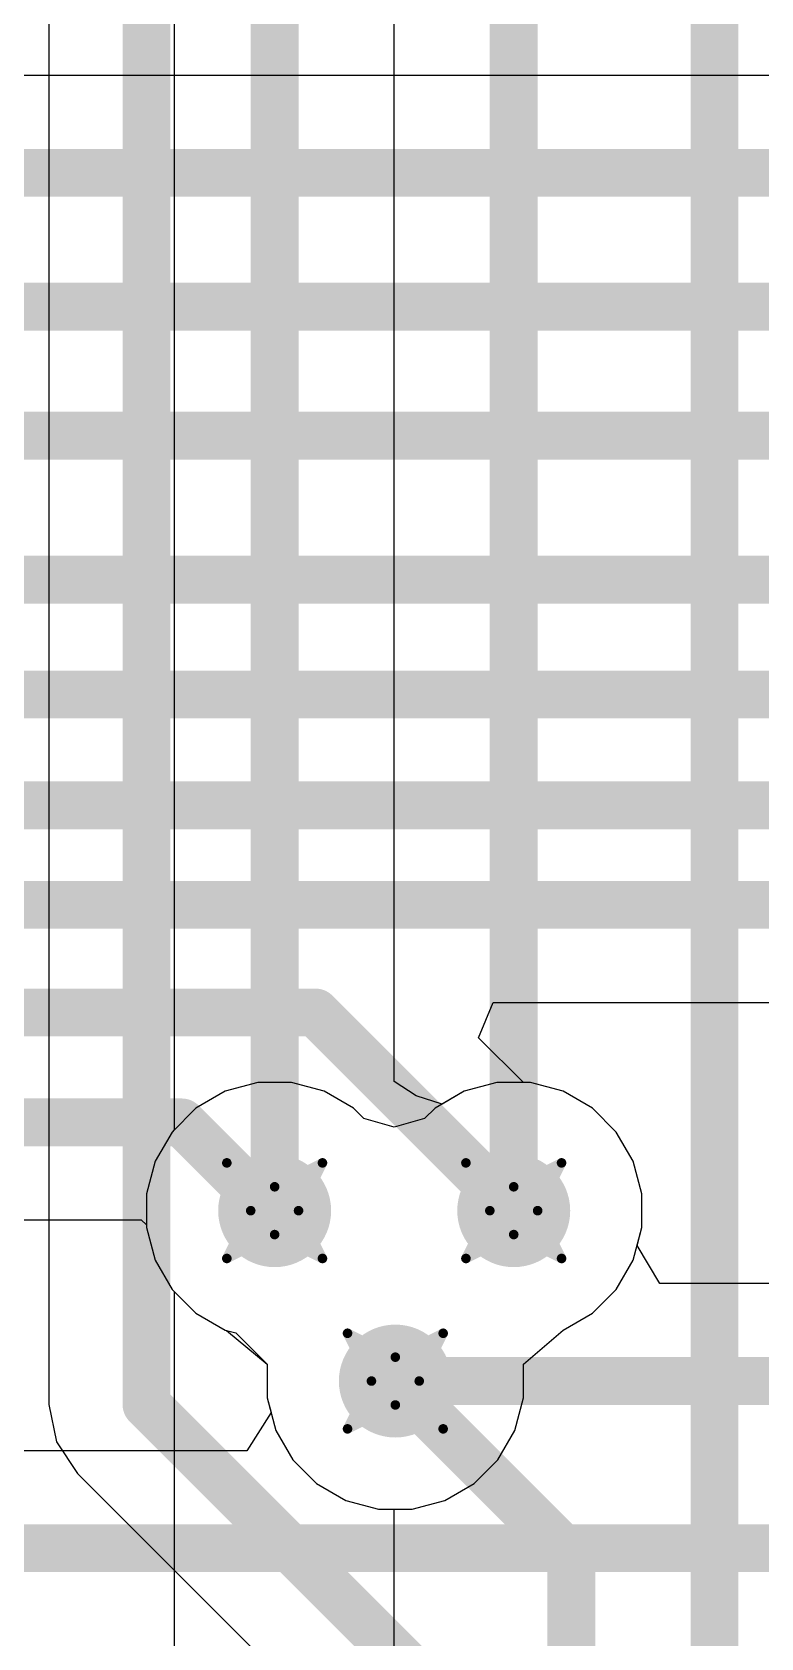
# Model space of a CAD drawing. Header units: inches. Extents: x -36 to 349, y -11 to 240.
# Drawn here: x 59.33 to 63.2, y 72.53 to 81.07 of the extents above; entities that cross this region are included whole.
import ezdxf

# ---------------------------------------------------------------- set-up
doc = ezdxf.new("R2010")
doc.units = ezdxf.units.IN
for name, color, linetype in [('Bottom Layer', 5, 'Continuous'), ('Drill Drawing', 1, 'Continuous'), ('Layer 1', 16, 'Continuous'), ('Layer 2', 76, 'Continuous'), ('Top Layer', 1, 'Continuous'), ('Via Holes', 16, 'Continuous')]:
    doc.layers.add(name, color=color, linetype=linetype)

msp = doc.modelspace()

# ---------------------------------------------------------------- hatches: boundary and pattern name
at = {"layer": 'Bottom Layer'}
h = msp.add_hatch(color=5, dxfattribs=at)
edge = h.paths.add_edge_path()
edge.add_arc((60.6134, 74.803), 0.3, 0, 360)
h = msp.add_hatch(color=5, dxfattribs=at)
edge = h.paths.add_edge_path()
edge.add_arc((61.8834, 74.803), 0.3, 0, 360)
h = msp.add_hatch(color=5, dxfattribs=at)
edge = h.paths.add_edge_path()
edge.add_arc((61.2545, 73.8977), 0.3, 0, 360)
at = {"layer": 'Layer 1'}
h = msp.add_hatch(color=16, dxfattribs=at)
edge = h.paths.add_edge_path()
edge.add_arc((60.6134, 74.803), 0.3, 0, 360)
h = msp.add_hatch(color=16, dxfattribs=at)
edge = h.paths.add_edge_path()
edge.add_arc((61.8834, 74.803), 0.3, 0, 360)
h = msp.add_hatch(color=16, dxfattribs=at)
edge = h.paths.add_edge_path()
edge.add_arc((61.2545, 73.8977), 0.3, 0, 360)
at = {"layer": 'Layer 2'}
h = msp.add_hatch(color=76, dxfattribs=at)
edge = h.paths.add_edge_path()
edge.add_arc((60.6134, 74.803), 0.3, 0, 360)
h = msp.add_hatch(color=76, dxfattribs=at)
edge = h.paths.add_edge_path()
edge.add_arc((61.8834, 74.803), 0.3, 0, 360)
h = msp.add_hatch(color=76, dxfattribs=at)
edge = h.paths.add_edge_path()
edge.add_arc((61.2545, 73.8977), 0.3, 0, 360)
at = {"layer": 'Top Layer'}
h = msp.add_hatch(color=1, dxfattribs=at)
edge = h.paths.add_edge_path()
edge.add_arc((60.6134, 74.803), 0.3, 0, 360)
h = msp.add_hatch(color=1, dxfattribs=at)
edge = h.paths.add_edge_path()
edge.add_arc((61.8834, 74.803), 0.3, 0, 360)
h = msp.add_hatch(color=1, dxfattribs=at)
edge = h.paths.add_edge_path()
edge.add_arc((61.2545, 73.8977), 0.3, 0, 360)
at = {"layer": 'Via Holes'}
h = msp.add_hatch(color=7, dxfattribs=at)
edge = h.paths.add_edge_path()
edge.add_arc((60.6134, 74.803), 0.15, 0, 360)
h = msp.add_hatch(color=7, dxfattribs=at)
edge = h.paths.add_edge_path()
edge.add_arc((61.8834, 74.803), 0.15, 0, 360)
h = msp.add_hatch(color=7, dxfattribs=at)
edge = h.paths.add_edge_path()
edge.add_arc((61.2545, 73.8977), 0.15, 0, 360)

# ---------------------------------------------------------------- linework, layer by layer
at = {"layer": 'Bottom Layer'}
for p, q in [((59.4144, 89.9048), (59.4144, 73.7732)), ((59.4144, 73.7732), (59.4539, 73.575)), ((59.4539, 73.575), (59.5662, 73.407)), ((59.5662, 73.407), (60.9754, 71.9977))]:
    msp.add_line(p, q, dxfattribs=at)
for points in [[(62.9502, 66.6842, 0.254, 0.254, 0), (62.9502, 92.7608, 0.254, 0.254, 0)], [(59.9324, 73.7732, 0.254, 0.254, 0), (59.9324, 90.1193, 0.254, 0.254, 0)], [(61.8834, 74.803, 0.254, 0.254, 0), (61.8834, 82.804, 0.254, 0.254, 0)], [(60.6134, 74.803, 0.254, 0.254, 0), (60.6134, 81.8134, 0.254, 0.254, 0)], [(61.2545, 73.8977, 0.254, 0.254, 0), (62.189, 72.9632, 0.254, 0.254, 0)], [(59.9324, 73.7732, 0.254, 0.254, 0), (61.4934, 72.2122, 0.254, 0.254, 0)], [(62.189, 57.1256, 0.254, 0.254, 0), (62.189, 72.9632, 0.254, 0.254, 0)]]:
    msp.add_lwpolyline(points, format="xyseb", dxfattribs=at)
for points in [[(60.5499, 74.803, 0.127, 0.127, 1), (60.6769, 74.803, 0.127, 0.127, 1)], [(61.8199, 74.803, 0.127, 0.127, 1), (61.9469, 74.803, 0.127, 0.127, 1)], [(61.191, 73.8977, 0.127, 0.127, 1), (61.318, 73.8977, 0.127, 0.127, 1)], [(59.8689, 73.7732, 0.127, 0.127, 1), (59.9959, 73.7732, 0.127, 0.127, 1)], [(59.8689, 73.7732, 0.127, 0.127, 1), (59.9959, 73.7732, 0.127, 0.127, 1)], [(62.1255, 72.9632, 0.127, 0.127, 1), (62.2525, 72.9632, 0.127, 0.127, 1)], [(62.1255, 72.9632, 0.127, 0.127, 1), (62.2525, 72.9632, 0.127, 0.127, 1)]]:
    msp.add_lwpolyline(points, format="xyseb", close=True, dxfattribs=at)
at = {"layer": 'Drill Drawing'}
for points in [[(60.3594, 75.057, 0.0508, 0.0508, 0), (60.6134, 74.93, 0.0508, 0.0508, 0)], [(60.3594, 75.057, 0.0508, 0.0508, 0), (60.4864, 74.803, 0.0508, 0.0508, 0)], [(60.6134, 74.93, 0.0508, 0.0508, 0), (60.8674, 75.057, 0.0508, 0.0508, 0)], [(60.7404, 74.803, 0.0508, 0.0508, 0), (60.8674, 75.057, 0.0508, 0.0508, 0)], [(61.6294, 75.057, 0.0508, 0.0508, 0), (61.8834, 74.93, 0.0508, 0.0508, 0)], [(61.6294, 75.057, 0.0508, 0.0508, 0), (61.7564, 74.803, 0.0508, 0.0508, 0)], [(61.8834, 74.93, 0.0508, 0.0508, 0), (62.1374, 75.057, 0.0508, 0.0508, 0)], [(62.0104, 74.803, 0.0508, 0.0508, 0), (62.1374, 75.057, 0.0508, 0.0508, 0)], [(60.3594, 74.549, 0.0508, 0.0508, 0), (60.4864, 74.803, 0.0508, 0.0508, 0)], [(60.7404, 74.803, 0.0508, 0.0508, 0), (60.8674, 74.549, 0.0508, 0.0508, 0)], [(61.6294, 74.549, 0.0508, 0.0508, 0), (61.7564, 74.803, 0.0508, 0.0508, 0)], [(62.0104, 74.803, 0.0508, 0.0508, 0), (62.1374, 74.549, 0.0508, 0.0508, 0)], [(60.3594, 74.549, 0.0508, 0.0508, 0), (60.6134, 74.676, 0.0508, 0.0508, 0)], [(60.6134, 74.676, 0.0508, 0.0508, 0), (60.8674, 74.549, 0.0508, 0.0508, 0)], [(61.6294, 74.549, 0.0508, 0.0508, 0), (61.8834, 74.676, 0.0508, 0.0508, 0)], [(61.8834, 74.676, 0.0508, 0.0508, 0), (62.1374, 74.549, 0.0508, 0.0508, 0)], [(61.0005, 74.1517, 0.0508, 0.0508, 0), (61.2545, 74.0247, 0.0508, 0.0508, 0)], [(61.0005, 74.1517, 0.0508, 0.0508, 0), (61.1275, 73.8977, 0.0508, 0.0508, 0)], [(61.2545, 74.0247, 0.0508, 0.0508, 0), (61.5085, 74.1517, 0.0508, 0.0508, 0)], [(61.3815, 73.8977, 0.0508, 0.0508, 0), (61.5085, 74.1517, 0.0508, 0.0508, 0)], [(61.0005, 73.6437, 0.0508, 0.0508, 0), (61.1275, 73.8977, 0.0508, 0.0508, 0)], [(61.3815, 73.8977, 0.0508, 0.0508, 0), (61.5085, 73.6437, 0.0508, 0.0508, 0)], [(61.0005, 73.6437, 0.0508, 0.0508, 0), (61.2545, 73.7707, 0.0508, 0.0508, 0)], [(61.2545, 73.7707, 0.0508, 0.0508, 0), (61.5085, 73.6437, 0.0508, 0.0508, 0)]]:
    msp.add_lwpolyline(points, format="xyseb", dxfattribs=at)
for points in [[(60.3467, 75.057, 0.0254, 0.0254, 1), (60.3721, 75.057, 0.0254, 0.0254, 1)], [(60.3467, 75.057, 0.0254, 0.0254, 1), (60.3721, 75.057, 0.0254, 0.0254, 1)], [(60.8547, 75.057, 0.0254, 0.0254, 1), (60.8801, 75.057, 0.0254, 0.0254, 1)], [(60.8547, 75.057, 0.0254, 0.0254, 1), (60.8801, 75.057, 0.0254, 0.0254, 1)], [(61.6167, 75.057, 0.0254, 0.0254, 1), (61.6421, 75.057, 0.0254, 0.0254, 1)], [(61.6167, 75.057, 0.0254, 0.0254, 1), (61.6421, 75.057, 0.0254, 0.0254, 1)], [(62.1247, 75.057, 0.0254, 0.0254, 1), (62.1501, 75.057, 0.0254, 0.0254, 1)], [(62.1247, 75.057, 0.0254, 0.0254, 1), (62.1501, 75.057, 0.0254, 0.0254, 1)], [(60.6007, 74.93, 0.0254, 0.0254, 1), (60.6261, 74.93, 0.0254, 0.0254, 1)], [(60.6007, 74.93, 0.0254, 0.0254, 1), (60.6261, 74.93, 0.0254, 0.0254, 1)], [(61.8707, 74.93, 0.0254, 0.0254, 1), (61.8961, 74.93, 0.0254, 0.0254, 1)], [(61.8707, 74.93, 0.0254, 0.0254, 1), (61.8961, 74.93, 0.0254, 0.0254, 1)], [(60.4737, 74.803, 0.0254, 0.0254, 1), (60.4991, 74.803, 0.0254, 0.0254, 1)], [(60.4737, 74.803, 0.0254, 0.0254, 1), (60.4991, 74.803, 0.0254, 0.0254, 1)], [(60.7277, 74.803, 0.0254, 0.0254, 1), (60.7531, 74.803, 0.0254, 0.0254, 1)], [(60.7277, 74.803, 0.0254, 0.0254, 1), (60.7531, 74.803, 0.0254, 0.0254, 1)], [(61.7437, 74.803, 0.0254, 0.0254, 1), (61.7691, 74.803, 0.0254, 0.0254, 1)], [(61.7437, 74.803, 0.0254, 0.0254, 1), (61.7691, 74.803, 0.0254, 0.0254, 1)], [(61.9977, 74.803, 0.0254, 0.0254, 1), (62.0231, 74.803, 0.0254, 0.0254, 1)], [(61.9977, 74.803, 0.0254, 0.0254, 1), (62.0231, 74.803, 0.0254, 0.0254, 1)], [(60.6007, 74.676, 0.0254, 0.0254, 1), (60.6261, 74.676, 0.0254, 0.0254, 1)], [(60.6007, 74.676, 0.0254, 0.0254, 1), (60.6261, 74.676, 0.0254, 0.0254, 1)], [(61.8707, 74.676, 0.0254, 0.0254, 1), (61.8961, 74.676, 0.0254, 0.0254, 1)], [(61.8707, 74.676, 0.0254, 0.0254, 1), (61.8961, 74.676, 0.0254, 0.0254, 1)], [(60.3467, 74.549, 0.0254, 0.0254, 1), (60.3721, 74.549, 0.0254, 0.0254, 1)], [(60.3467, 74.549, 0.0254, 0.0254, 1), (60.3721, 74.549, 0.0254, 0.0254, 1)], [(60.8547, 74.549, 0.0254, 0.0254, 1), (60.8801, 74.549, 0.0254, 0.0254, 1)], [(60.8547, 74.549, 0.0254, 0.0254, 1), (60.8801, 74.549, 0.0254, 0.0254, 1)], [(61.6167, 74.549, 0.0254, 0.0254, 1), (61.6421, 74.549, 0.0254, 0.0254, 1)], [(61.6167, 74.549, 0.0254, 0.0254, 1), (61.6421, 74.549, 0.0254, 0.0254, 1)], [(62.1247, 74.549, 0.0254, 0.0254, 1), (62.1501, 74.549, 0.0254, 0.0254, 1)], [(62.1247, 74.549, 0.0254, 0.0254, 1), (62.1501, 74.549, 0.0254, 0.0254, 1)], [(60.9878, 74.1517, 0.0254, 0.0254, 1), (61.0132, 74.1517, 0.0254, 0.0254, 1)], [(60.9878, 74.1517, 0.0254, 0.0254, 1), (61.0132, 74.1517, 0.0254, 0.0254, 1)], [(61.4958, 74.1517, 0.0254, 0.0254, 1), (61.5212, 74.1517, 0.0254, 0.0254, 1)], [(61.4958, 74.1517, 0.0254, 0.0254, 1), (61.5212, 74.1517, 0.0254, 0.0254, 1)], [(61.2418, 74.0247, 0.0254, 0.0254, 1), (61.2672, 74.0247, 0.0254, 0.0254, 1)], [(61.2418, 74.0247, 0.0254, 0.0254, 1), (61.2672, 74.0247, 0.0254, 0.0254, 1)], [(61.1148, 73.8977, 0.0254, 0.0254, 1), (61.1402, 73.8977, 0.0254, 0.0254, 1)], [(61.1148, 73.8977, 0.0254, 0.0254, 1), (61.1402, 73.8977, 0.0254, 0.0254, 1)], [(61.3688, 73.8977, 0.0254, 0.0254, 1), (61.3942, 73.8977, 0.0254, 0.0254, 1)], [(61.3688, 73.8977, 0.0254, 0.0254, 1), (61.3942, 73.8977, 0.0254, 0.0254, 1)], [(61.2418, 73.7707, 0.0254, 0.0254, 1), (61.2672, 73.7707, 0.0254, 0.0254, 1)], [(61.2418, 73.7707, 0.0254, 0.0254, 1), (61.2672, 73.7707, 0.0254, 0.0254, 1)], [(60.9878, 73.6437, 0.0254, 0.0254, 1), (61.0132, 73.6437, 0.0254, 0.0254, 1)], [(60.9878, 73.6437, 0.0254, 0.0254, 1), (61.0132, 73.6437, 0.0254, 0.0254, 1)], [(61.4958, 73.6437, 0.0254, 0.0254, 1), (61.5212, 73.6437, 0.0254, 0.0254, 1)], [(61.4958, 73.6437, 0.0254, 0.0254, 1), (61.5212, 73.6437, 0.0254, 0.0254, 1)]]:
    msp.add_lwpolyline(points, format="xyseb", close=True, dxfattribs=at)
at = {"layer": 'Layer 1'}
for p, q in [((60.3505, 75.4376), (60.1953, 75.3479)), ((60.5237, 75.484), (60.3505, 75.4376)), ((60.7031, 75.484), (60.5237, 75.484)), ((60.8763, 75.4376), (60.7031, 75.484)), ((61.0315, 75.3479), (60.8763, 75.4376)), ((61.6205, 75.4376), (61.4653, 75.3479)), ((61.7937, 75.484), (61.6205, 75.4376)), ((61.9731, 75.484), (61.7937, 75.484)), ((62.1463, 75.4376), (61.9731, 75.484)), ((62.3015, 75.3479), (62.1463, 75.4376)), ((60.1953, 75.3479), (60.0685, 75.2211)), ((61.0866, 75.2929), (61.0315, 75.3479)), ((61.4653, 75.3479), (61.4102, 75.2929)), ((62.4283, 75.2211), (62.3015, 75.3479)), ((61.2484, 75.2468), (61.0866, 75.2929)), ((61.4102, 75.2929), (61.2484, 75.2468)), ((60.0685, 75.2211), (59.9788, 75.0659)), ((62.518, 75.0659), (62.4283, 75.2211)), ((59.9788, 75.0659), (59.9324, 74.8927)), ((62.5644, 74.8927), (62.518, 75.0659)), ((59.9324, 74.8927), (59.9324, 74.7133)), ((62.5644, 74.7133), (62.5644, 74.8927)), ((59.9324, 74.7133), (59.9788, 74.5401)), ((62.518, 74.5401), (62.5644, 74.7133)), ((59.9788, 74.5401), (60.0685, 74.3849)), ((62.4283, 74.3849), (62.518, 74.5401)), ((60.0685, 74.3849), (60.1953, 74.2581)), ((62.3015, 74.2581), (62.4283, 74.3849)), ((60.1953, 74.2581), (60.3505, 74.1684)), ((62.1463, 74.1684), (62.3015, 74.2581)), ((60.3505, 74.1684), (60.3585, 74.1663)), ((60.3585, 74.1663), (60.5735, 73.9873)), ((61.9355, 73.9873), (62.1463, 74.1684)), ((60.5735, 73.9873), (60.5735, 73.808)), ((61.9355, 73.808), (61.9355, 73.9873)), ((60.5735, 73.808), (60.62, 73.6348)), ((61.8891, 73.6348), (61.9355, 73.808)), ((60.62, 73.6348), (60.7096, 73.4795)), ((61.7995, 73.4795), (61.8891, 73.6348)), ((60.7096, 73.4795), (60.8364, 73.3527)), ((61.6727, 73.3527), (61.7995, 73.4795)), ((60.8364, 73.3527), (60.9917, 73.2631)), ((61.5174, 73.2631), (61.6727, 73.3527)), ((60.9917, 73.2631), (61.1649, 73.2167)), ((61.1649, 73.2167), (61.3442, 73.2167)), ((61.3442, 73.2167), (61.5174, 73.2631))]:
    msp.add_line(p, q, dxfattribs=at)
at = {"layer": 'Layer 2'}
for p, q in [((61.2484, 78.3199), (61.2484, 81.552)), ((60.08, 81.3837), (60.08, 75.2327)), ((61.2484, 75.4903), (61.2484, 78.3199)), ((61.366, 75.4131), (61.2484, 75.4903)), ((61.6205, 75.4376), (61.5024, 75.3694)), ((61.7937, 75.484), (61.6205, 75.4376)), ((61.9731, 75.484), (61.7937, 75.484)), ((62.1463, 75.4376), (61.9731, 75.484)), ((62.3015, 75.3479), (62.1463, 75.4376)), ((61.5024, 75.3694), (61.366, 75.4131)), ((62.4283, 75.2211), (62.3015, 75.3479)), ((60.0685, 75.2211), (59.9788, 75.0659)), ((60.08, 75.2327), (60.0685, 75.2211)), ((62.518, 75.0659), (62.4283, 75.2211)), ((59.9788, 75.0659), (59.9324, 74.8927)), ((62.5644, 74.8927), (62.518, 75.0659)), ((59.9324, 74.8927), (59.9324, 74.7133)), ((62.5644, 74.7133), (62.5644, 74.8927)), ((59.9324, 74.7133), (59.9788, 74.5401)), ((62.518, 74.5401), (62.5644, 74.7133)), ((59.9788, 74.5401), (60.0685, 74.3849)), ((62.4283, 74.3849), (62.518, 74.5401)), ((60.0685, 74.3849), (60.08, 74.3733)), ((60.08, 74.3733), (60.08, 70.8152)), ((62.3015, 74.2581), (62.4283, 74.3849)), ((62.1463, 74.1684), (62.3015, 74.2581)), ((61.9355, 73.9873), (62.1463, 74.1684)), ((61.9355, 73.808), (61.9355, 73.9873)), ((61.8891, 73.6348), (61.9355, 73.808)), ((61.7995, 73.4795), (61.8891, 73.6348)), ((61.6727, 73.3527), (61.7995, 73.4795)), ((61.5174, 73.2631), (61.6727, 73.3527)), ((61.2484, 67.5631), (61.2484, 73.2167)), ((61.2484, 73.2167), (61.3442, 73.2167)), ((61.3442, 73.2167), (61.5174, 73.2631))]:
    msp.add_line(p, q, dxfattribs=at)
at = {"layer": 'Top Layer'}
for p, q in [((67.9407, 80.8359), (54.5718, 80.8359)), ((61.6966, 75.7223), (61.7744, 75.91)), ((61.7744, 75.91), (65.4029, 75.91)), ((61.9349, 75.484), (61.6966, 75.7223)), ((61.9731, 75.484), (61.9349, 75.484)), ((62.1463, 75.4376), (61.9731, 75.484)), ((62.3015, 75.3479), (62.1463, 75.4376)), ((62.4283, 75.2211), (62.3015, 75.3479)), ((62.518, 75.0659), (62.4283, 75.2211)), ((62.5644, 74.8927), (62.518, 75.0659)), ((62.5644, 74.7133), (62.5644, 74.8927)), ((58.122, 74.7544), (59.9051, 74.7544)), ((59.9051, 74.7544), (59.9324, 74.7271)), ((59.9324, 74.7271), (59.9324, 74.7133)), ((59.9324, 74.7133), (59.9788, 74.5401)), ((62.5391, 74.6188), (62.5644, 74.7133)), ((62.6591, 74.4156), (62.5391, 74.6188)), ((59.9788, 74.5401), (60.0685, 74.3849)), ((68.4133, 74.4156), (62.6591, 74.4156)), ((60.0685, 74.3849), (60.1953, 74.2581)), ((60.1953, 74.2581), (60.3505, 74.1684)), ((60.3505, 74.1684), (60.4076, 74.1531)), ((60.4076, 74.1531), (60.5735, 73.9873)), ((60.5735, 73.9873), (60.5735, 73.808)), ((60.5943, 73.7304), (60.4659, 73.5272)), ((60.5735, 73.808), (60.5943, 73.7304)), ((60.4659, 73.5272), (59.0836, 73.5272))]:
    msp.add_line(p, q, dxfattribs=at)
for points in [[(53.7453, 80.318, 0.254, 0.254, 0), (68.3858, 80.318, 0.254, 0.254, 0)], [(53.7235, 79.6068, 0.254, 0.254, 0), (67.4889, 79.6068, 0.254, 0.254, 0)], [(53.7823, 78.921, 0.254, 0.254, 0), (68.3858, 78.921, 0.254, 0.254, 0)], [(53.739, 78.1558, 0.254, 0.254, 0), (67.1671, 78.1558, 0.254, 0.254, 0)], [(53.9459, 77.5462, 0.254, 0.254, 0), (66.4393, 77.5462, 0.254, 0.254, 0)], [(54.1781, 76.9571, 0.254, 0.254, 0), (66.0199, 76.9571, 0.254, 0.254, 0)], [(54.4704, 76.428, 0.254, 0.254, 0), (65.6175, 76.428, 0.254, 0.254, 0)], [(54.6964, 75.8563, 0.254, 0.254, 0), (60.8301, 75.8563, 0.254, 0.254, 0)], [(60.8301, 75.8563, 0.254, 0.254, 0), (61.8834, 74.803, 0.254, 0.254, 0)], [(54.9431, 75.2723, 0.254, 0.254, 0), (60.1197, 75.2723, 0.254, 0.254, 0)], [(60.1197, 75.2723, 0.254, 0.254, 0), (60.589, 74.803, 0.254, 0.254, 0)], [(60.589, 74.803, 0.254, 0.254, 0), (60.6134, 74.803, 0.254, 0.254, 0)], [(61.2545, 73.8977, 0.254, 0.254, 0), (68.6278, 73.8977, 0.254, 0.254, 0)], [(58.8691, 73.0093, 0.254, 0.254, 0), (72.4348, 73.0093, 0.254, 0.254, 0)]]:
    msp.add_lwpolyline(points, format="xyseb", dxfattribs=at)
for points in [[(60.7666, 75.8563, 0.127, 0.127, 1), (60.8936, 75.8563, 0.127, 0.127, 1)], [(60.7666, 75.8563, 0.127, 0.127, 1), (60.8936, 75.8563, 0.127, 0.127, 1)], [(60.0562, 75.2723, 0.127, 0.127, 1), (60.1832, 75.2723, 0.127, 0.127, 1)], [(60.0562, 75.2723, 0.127, 0.127, 1), (60.1832, 75.2723, 0.127, 0.127, 1)], [(60.5255, 74.803, 0.127, 0.127, 1), (60.6525, 74.803, 0.127, 0.127, 1)], [(60.5255, 74.803, 0.127, 0.127, 1), (60.6525, 74.803, 0.127, 0.127, 1)], [(60.5499, 74.803, 0.127, 0.127, 1), (60.6769, 74.803, 0.127, 0.127, 1)], [(61.8199, 74.803, 0.127, 0.127, 1), (61.9469, 74.803, 0.127, 0.127, 1)], [(61.191, 73.8977, 0.127, 0.127, 1), (61.318, 73.8977, 0.127, 0.127, 1)]]:
    msp.add_lwpolyline(points, format="xyseb", close=True, dxfattribs=at)

doc.saveas('drawing.dxf')
